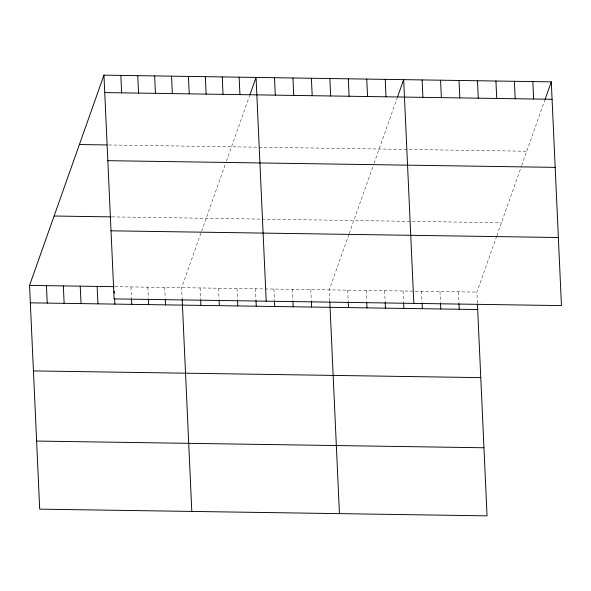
<?xml version="1.0" encoding="UTF-8"?>
<svg xmlns="http://www.w3.org/2000/svg" width="591" height="591" viewBox="0 0 591 591"><rect width="100%" height="100%" fill="white"/><g stroke="black" fill="none" stroke-linecap="round" stroke-linejoin="round"><path stroke-width="0.44" stroke-dasharray="2.96 2.22" d="M200.977 233.039L181.644 287.677L182.146 298.691M201.597 231.31L225.592 163.493M226.434 161.114L249.601 95.646M348.912 234.383L329.268 289.893L329.771 300.9M349.215 233.519L373.778 164.121M374.059 163.323L397.218 97.855M477.395 303.109L476.893 292.102L496.536 236.599M496.839 235.728L521.402 166.33M521.683 165.532L544.843 100.071M108.751 144.972L526.736 151.237M111.913 216.882L501.441 222.718M114.935 286.679L476.893 292.102M458.439 291.828L458.941 302.836M439.985 291.548L440.487 302.555M421.531 291.274L422.033 302.282M403.084 290.994L403.579 302.008M384.63 290.72L385.125 301.728M366.176 290.44L366.679 301.454M347.722 290.166L348.225 301.174M310.814 289.612L311.317 300.627M292.368 289.339L292.863 300.346M273.914 289.058L274.409 300.073M255.46 288.785L255.955 299.792M237.006 288.511L237.508 299.519M218.552 288.231L219.054 299.238M200.098 287.957L200.6 298.965M164.749 287.425L165.244 298.433M147.846 287.174L148.348 298.182M130.951 286.916L131.446 297.93"/><path stroke-width="0.89" d="M477.432 304.033L487.05 515.847L39.708 509.147L29.55 285.401L103.95 75.153L551.292 81.853L561.45 305.599L114.107 298.898L103.95 75.153M249.904 94.782L256.043 77.436L266.201 301.174M397.529 96.99L403.668 79.645L413.826 303.39M545.153 99.199L551.292 81.853M104.74 92.588L552.083 99.288M79.393 144.536L106.971 144.95M107.828 160.671L555.171 167.371M54.099 216.018L111.027 216.875M111.012 230.815L558.362 237.516M29.55 285.401L114.048 286.665M30.34 302.836L477.683 309.536M33.436 370.912L480.778 377.619M36.62 441.063L483.963 447.764M532.838 81.58L533.629 99.015M514.384 81.307L515.175 98.734M495.93 81.026L496.721 98.461M477.476 80.753L478.267 98.18M459.022 80.472L459.82 97.907M458.985 303.752L459.229 309.256M440.576 80.199L441.366 97.633M440.531 303.478L440.783 308.982M422.122 79.925L422.912 97.352M422.077 303.198L422.329 308.701M403.623 302.924L403.875 308.428M385.214 79.371L386.004 96.798M385.169 302.644L385.421 308.155M366.76 79.091L367.55 96.525M366.716 302.37L366.967 307.874M348.306 78.817L349.096 96.252M348.262 302.097L348.513 307.601M329.852 78.537L330.65 95.971M329.815 301.816L339.433 513.631M311.405 78.263L312.196 95.698M311.361 301.543L311.612 307.047M292.951 77.99L293.742 95.417M292.907 301.262L293.158 306.773M274.497 77.709L275.288 95.144M274.453 300.989L274.704 306.493M255.999 300.716L256.25 306.219M239.141 77.177L239.939 94.612M237.545 300.435L237.796 305.939M222.246 76.926L223.036 94.361M219.091 300.162L219.342 305.665M205.343 76.675L206.133 94.109M200.645 299.881L200.888 305.384M188.448 76.424L189.238 93.851M182.191 299.607L191.809 511.422M171.545 76.165L172.336 93.6M165.288 299.356L165.539 304.86M154.643 75.914L155.44 93.348M148.393 299.098L148.636 304.601M137.747 75.663L138.538 93.097M131.49 298.847L131.741 304.35M120.845 75.412L121.635 92.839M114.255 291.252L114.336 293.092M114.588 298.595L114.839 304.099M97.146 286.413L97.943 303.848M80.25 286.162L81.041 303.589M63.348 285.904L64.138 303.338M46.453 285.652L47.243 303.087"/></g></svg>
